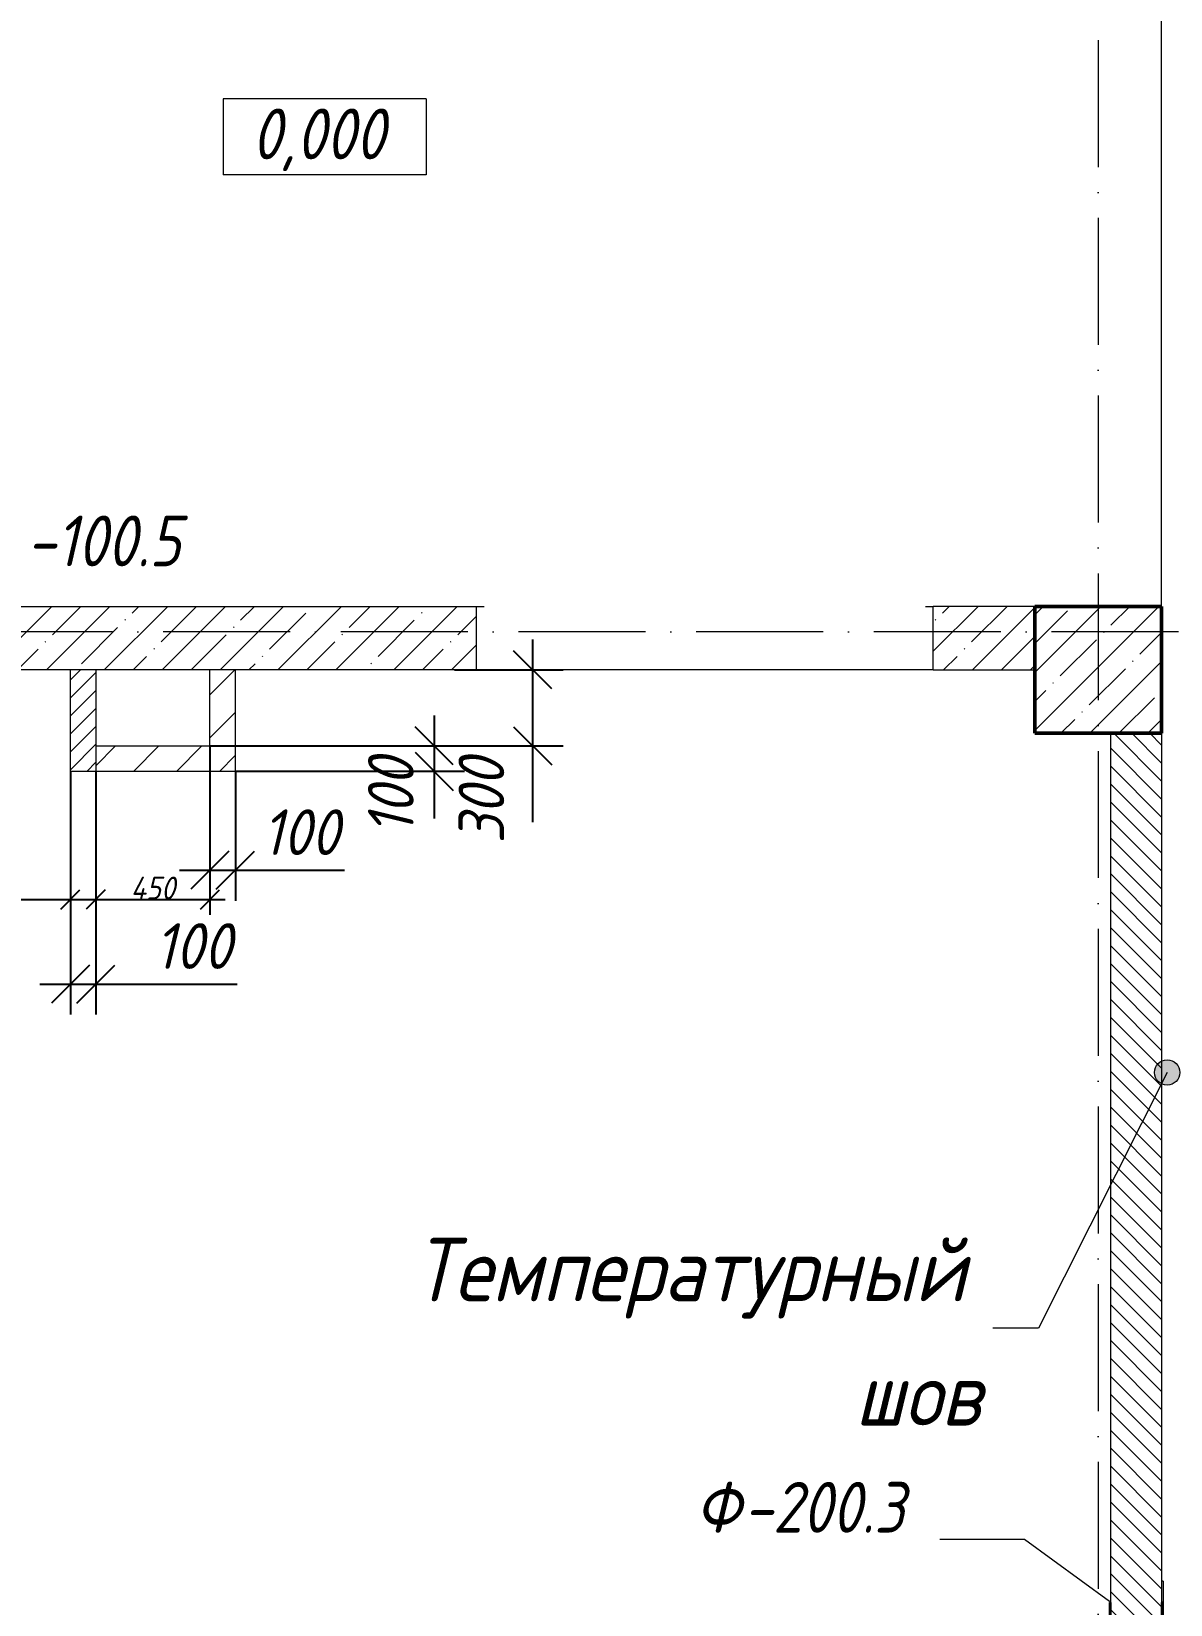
# Model space of a CAD drawing. Header units: millimetres. Extents: x -401725 to 250493, y 305116 to 802890.
# Drawn here: x -134254 to -129766, y 603965 to 610162 of the extents above; entities that cross this region are included whole.
import ezdxf

# ---------------------------------------------------------------- set-up
doc = ezdxf.new("R2010")
doc.units = ezdxf.units.MM
doc.linetypes.add('200_ШТРИХ__ш1_п0_6_', pattern=[160, 100, -60])
doc.linetypes.add('50_200_ШТРИХ_1Т_ш5_п1_п1_', pattern=[700, 500, -100, 0, -100])
for name, color, linetype, lineweight in [('A-____-____-DIMS', 7, 'Continuous', 9), ('A-FLOR-____-OTLN', 7, 'Continuous', 9), ('A-GENM-____-IDEN', 7, 'Continuous', 9), ('A-GENM-____-MCUT', 7, 'Continuous', 25), ('A-GENM-____-OTLN-1', 7, 'Continuous', 25), ('A-WALL-____-MCUT-3', 7, 'Continuous', 9), ('A-WALL-____-OTLN', 7, 'Continuous', 9), ('A-WALL-FNSH-MCUT-1', 7, 'Continuous', 9), ('G-____-____-DIMS', 7, 'Continuous', 9), ('G-____-____-TEXT', 7, 'Continuous', 9), ('S-COLS-____-MCUT', 7, 'Continuous', 50), ('S-COLS-____-OTLN', 7, 'Continuous', 9), ('S-GRID-____-OTLN-1', 7, '50_200_ШТРИХ_1Т_ш5_п1_п1_', 9)]:
    doc.layers.add(name, color=color, linetype=linetype, lineweight=lineweight)
for name, color, linetype, lineweight, true_color in [('A-DETL-____-MBND', 7, '200_ШТРИХ__ш1_п0_6_', 9, 0x000000), ('A-GENM-____-OTLN-2', 7, 'Continuous', 9, 0xf3e072), ('A-WALL-____-MCUT-4', 7, 'Continuous', 13, 0x000000), ('A-WALL-____-PATT-2', 7, 'Continuous', 9, 0x787878), ('A-WALL-____-PATT-3', 9, 'Continuous', 9, 0x808080), ('A-WALL-____-PATT-4', 9, 'Continuous', 9, 0x808080), ('A-WALL-____-PATT-5', 7, 'Continuous', 9, 0x000000), ('A-WALL-FNSH-MCUT-2', 7, 'Continuous', 13, 0x000000)]:
    doc.layers.add(name, color=color, linetype=linetype, lineweight=lineweight, true_color=true_color)
doc.styles.add('ISOCPEUR_I_10', font='isocpeui.ttf', dxfattribs={"width": 0.9, "height": 180})
doc.styles.add('ISOCPEUR_I_12', font='isocpeui.ttf', dxfattribs={"width": 0.9, "height": 180})
doc.styles.add('ISOCPEUR_I_2', font='isocpeui.ttf', dxfattribs={"width": 0.85, "height": 2.3})
doc.styles.add('ISOCPEUR_I_7', font='isocpeui.ttf', dxfattribs={"width": 0.9, "height": 90})
doc.dimstyles.new('ISO-1_8_0_9К_СРЕДНИЙ_Кладочные_2', dxfattribs={"dimscale": 304.8, "dimtxt": 89.638306, "dimasz": 0.246063, "dimexe": 0.19685, "dimexo": 0, "dimgap": 0, "dimtad": 1, "dimdec": 3, "dimrnd": 0.001, "dimdsep": 46, "dimtxsty": 'ISOCPEUR_I_7', "dimblk1": 'OBLIQUE', "dimblk2": 'OBLIQUE', "dimsah": 1, "dimcen": 0.09, "dimdle": 0.19685, "dimazin": 0, "dimtfac": 1, "dimtdec": 4, "dimtix": 1, "dimtmove": 1, "dimatfit": 3, "dimfxl": 1, "dimtvp": 1, "dimtolj": 1, "dimtzin": 0, "dimarcsym": 2})
doc.dimstyles.new('ISO-1_8_0_9К_СРЕДНИЙ_Кладочные_3', dxfattribs={"dimscale": 304.8, "dimtxt": 179.276612, "dimasz": 0.492126, "dimexe": 0.393701, "dimexo": 0, "dimgap": 0, "dimtad": 1, "dimdec": 3, "dimrnd": 0.001, "dimdsep": 46, "dimtxsty": 'ISOCPEUR_I_10', "dimblk1": 'OBLIQUE', "dimblk2": 'OBLIQUE', "dimsah": 1, "dimcen": 0.09, "dimdle": 0.393701, "dimazin": 0, "dimtfac": 1, "dimtdec": 4, "dimtix": 1, "dimtmove": 0, "dimatfit": 3, "dimfxl": 1, "dimtvp": 1, "dimtolj": 1, "dimtzin": 0, "dimarcsym": 2})
pattern_1 = [(45, (-175000.74, 544716.51), (-84.85281, 84.85281), [])]

# ---------------------------------------------------------------- blocks, each defined once
blk = doc.blocks.new('BSC_Колонна _Прямоугольная - 500х500-V30-АР1_Кладочный план 1 этажа в осях 1-64_Ю-ЯЯ')
at = {"layer": 'S-COLS-____-OTLN'}
h = blk.add_hatch(dxfattribs=at)
h.set_pattern_fill('FP_29', color=256, style=0, pattern_type=2)
h.set_pattern_definition([(45, (-44950, -62931.04), (-114.04925, 114.04925), []), (45, (-44835.95, -62931.04), (-114.04925, 114.04925), [201.613, -40.323, 3.353, -36.97])])
h.paths.add_polyline_path([(-250, -250), (250, -250), (250, 250), (-250, 250)], flags=0)
at = {"layer": 'S-COLS-____-MCUT'}
for p, q in [((250, 250), (-250, 250)), ((-250, 250), (-250, -250)), ((250, -250), (250, 250)), ((-250, -250), (250, -250))]:
    blk.add_line(p, q, dxfattribs=at)
blk = doc.blocks.new('Фахверк_СКБ_Уголок - 200_3600-27915153-АР1_Кладочный план 1 этажа в осях 1-64_Ю-ЯЯ')
at = {"layer": 'A-GENM-____-MCUT'}
for p, q in [((125, 156), (50, 156)), ((50, 156), (50, 150)), ((50, 150), (119, 150)), ((119, 150), (119, 81)), ((125, 81), (125, 156)), ((119, 81), (125, 81)), ((125, 19), (119, 19)), ((119, 19), (119, -50)), ((125, -56), (125, 19)), ((119, -50), (50, -50)), ((50, -50), (50, -56)), ((50, -56), (125, -56))]:
    blk.add_line(p, q, dxfattribs=at)
blk = doc.blocks.new('Фахверк_Влож_Полоса нижняя - Полоса_Фахверка-28912645-АР1_Кладочный план 1 этажа в осях 1-64_Ю-ЯЯ')
at = {"layer": 'A-DETL-____-MBND'}
for q in [(75, -50), (160, -44)]:
    blk.add_line((160, -50), q, dxfattribs=at)
blk = doc.blocks.new('_Oblique')
at = {"color": 0, "linetype": 'ByBlock', "lineweight": -2}
blk.add_line((-0.5, -0.5), (0.5, 0.5), dxfattribs=at)
blk = doc.blocks.new('*D12408')
at = {"layer": 'A-____-____-DIMS', "color": 0, "lineweight": -2, "transparency": 16777216}
for p, q in [((-134800.7, 607247.6), (-134800.7, 606682.7)), ((-134100.7, 607247.6), (-134100.7, 606682.7)), ((-134860.7, 606742.7), (-134040.7, 606742.7))]:
    blk.add_line(p, q, dxfattribs=at)
at = {"layer": 'Defpoints', "color": 0, "transparency": 16777216}
for p in [(-134800.7, 607247.6), (-134100.7, 607247.6), (-134100.7, 606742.7)]:
    blk.add_point(p, dxfattribs=at)
at = {"layer": 'A-____-____-DIMS', "color": 0, "lineweight": -2, "transparency": 16777216, "xscale": 75, "yscale": 75, "zscale": 75, "rotation": 180}
blk.add_blockref('_Oblique', (-134800.7, 606742.7), dxfattribs=at)
at = {"layer": 'A-____-____-DIMS', "color": 0, "lineweight": -2, "transparency": 16777216, "xscale": 75, "yscale": 75, "zscale": 75}
blk.add_blockref('_Oblique', (-134100.7, 606742.7), dxfattribs=at)
at = {"layer": 'A-____-____-DIMS', "color": 0, "transparency": 16777216, "insert": (-134450.7, 606788.3), "char_height": 90, "width": 409.578, "attachment_point": 5, "style": 'ISOCPEUR_I_7'}
blk.add_mtext('\\A1;700', dxfattribs=at)
blk = doc.blocks.new('*D12409')
at = {"layer": 'A-____-____-DIMS', "color": 0, "lineweight": -2, "transparency": 16777216}
for p, q in [((-134100.7, 607247.6), (-134100.7, 606289.3)), ((-134000.7, 607247.6), (-134000.7, 606289.3)), ((-134220.7, 606409.3), (-134000.7, 606409.3)), ((-134000.7, 606409.3), (-133444.1, 606409.3))]:
    blk.add_line(p, q, dxfattribs=at)
at = {"layer": 'Defpoints', "color": 0, "transparency": 16777216}
for p in [(-134100.7, 607247.6), (-134000.7, 607247.6), (-134000.7, 606409.3)]:
    blk.add_point(p, dxfattribs=at)
at = {"layer": 'A-____-____-DIMS', "color": 0, "lineweight": -2, "transparency": 16777216, "xscale": 150, "yscale": 150, "zscale": 150, "rotation": 180}
blk.add_blockref('_Oblique', (-134100.7, 606409.3), dxfattribs=at)
at = {"layer": 'A-____-____-DIMS', "color": 0, "lineweight": -2, "transparency": 16777216, "xscale": 150, "yscale": 150, "zscale": 150}
blk.add_blockref('_Oblique', (-134000.7, 606409.3), dxfattribs=at)
at = {"layer": 'A-____-____-DIMS', "color": 0, "transparency": 16777216, "insert": (-133768.5, 606649.3), "char_height": 180, "width": 368.207, "attachment_point": 1, "line_spacing_factor": 1.149209, "style": 'ISOCPEUR_I_10'}
blk.add_mtext('\\A1;100', dxfattribs=at)
blk = doc.blocks.new('*D12410')
at = {"layer": 'A-____-____-DIMS', "color": 0, "lineweight": -2, "transparency": 16777216}
for p, q in [((-133550.7, 607347.6), (-133550.7, 606682.7)), ((-134000.7, 607247.6), (-134000.7, 606682.7)), ((-134060.7, 606742.7), (-133490.7, 606742.7))]:
    blk.add_line(p, q, dxfattribs=at)
at = {"layer": 'Defpoints', "color": 0, "transparency": 16777216}
for p in [(-133550.7, 607347.6), (-134000.7, 607247.6), (-133550.7, 606742.7)]:
    blk.add_point(p, dxfattribs=at)
at = {"layer": 'A-____-____-DIMS', "color": 0, "lineweight": -2, "transparency": 16777216, "xscale": 75, "yscale": 75, "zscale": 75, "rotation": 180}
blk.add_blockref('_Oblique', (-134000.7, 606742.7), dxfattribs=at)
at = {"layer": 'A-____-____-DIMS', "color": 0, "lineweight": -2, "transparency": 16777216, "xscale": 75, "yscale": 75, "zscale": 75}
blk.add_blockref('_Oblique', (-133550.7, 606742.7), dxfattribs=at)
at = {"layer": 'A-____-____-DIMS', "color": 0, "transparency": 16777216, "insert": (-133775.7, 606787.7), "char_height": 90, "width": 426.127, "attachment_point": 5, "style": 'ISOCPEUR_I_7'}
blk.add_mtext('\\A1;450', dxfattribs=at)
blk = doc.blocks.new('*D12411')
at = {"layer": 'A-____-____-DIMS', "color": 0, "lineweight": -2, "transparency": 16777216}
for p, q in [((-133550.7, 607347.6), (-133550.7, 606737.9)), ((-133450.7, 607247.6), (-133450.7, 606737.9)), ((-133670.7, 606857.9), (-133450.7, 606857.9)), ((-133450.7, 606857.9), (-133020.2, 606857.9))]:
    blk.add_line(p, q, dxfattribs=at)
at = {"layer": 'Defpoints', "color": 0, "transparency": 16777216}
for p in [(-133550.7, 607347.6), (-133450.7, 607247.6), (-133450.7, 606857.9)]:
    blk.add_point(p, dxfattribs=at)
at = {"layer": 'A-____-____-DIMS', "color": 0, "lineweight": -2, "transparency": 16777216, "xscale": 150, "yscale": 150, "zscale": 150, "rotation": 180}
blk.add_blockref('_Oblique', (-133550.7, 606857.9), dxfattribs=at)
at = {"layer": 'A-____-____-DIMS', "color": 0, "lineweight": -2, "transparency": 16777216, "xscale": 150, "yscale": 150, "zscale": 150}
blk.add_blockref('_Oblique', (-133450.7, 606857.9), dxfattribs=at)
at = {"layer": 'A-____-____-DIMS', "color": 0, "transparency": 16777216, "insert": (-133344.6, 607097.9), "char_height": 180, "width": 368.207, "attachment_point": 1, "line_spacing_factor": 1.149209, "style": 'ISOCPEUR_I_10'}
blk.add_mtext('\\A1;100', dxfattribs=at)
blk = doc.blocks.new('*D12412')
at = {"layer": 'A-____-____-DIMS', "color": 0, "lineweight": -2, "transparency": 16777216}
for p, q in [((-132279.2, 607767.6), (-132279.2, 607347.6)), ((-132586.8, 607647.6), (-132159.2, 607647.6)), ((-133550.7, 607347.6), (-132159.2, 607347.6)), ((-132279.2, 607347.6), (-132279.2, 607047.8))]:
    blk.add_line(p, q, dxfattribs=at)
at = {"layer": 'Defpoints', "color": 0, "transparency": 16777216}
for p in [(-132586.8, 607647.6), (-133550.7, 607347.6), (-132279.2, 607347.6)]:
    blk.add_point(p, dxfattribs=at)
at = {"layer": 'A-____-____-DIMS', "color": 0, "lineweight": -2, "transparency": 16777216, "xscale": 150, "yscale": 150, "zscale": 150}
for p, rotation in [((-132279.2, 607647.6), 90), ((-132279.2, 607347.6), 270)]:
    blk.add_blockref('_Oblique', p, dxfattribs=dict(at, rotation=rotation))
at = {"layer": 'A-____-____-DIMS', "color": 0, "transparency": 16777216, "insert": (-132571.3, 606963.1), "char_height": 180, "width": 409.578, "attachment_point": 1, "rotation": 90, "line_spacing_factor": 1.149209, "style": 'ISOCPEUR_I_10'}
blk.add_mtext('\\A1;300', dxfattribs=at)
blk = doc.blocks.new('*D12413')
at = {"layer": 'A-____-____-DIMS', "color": 0, "lineweight": -2, "transparency": 16777216}
for p, q in [((-132667.7, 607467.6), (-132667.7, 607247.6)), ((-133550.7, 607347.6), (-132547.7, 607347.6)), ((-133450.7, 607247.6), (-132547.7, 607247.6)), ((-132667.7, 607247.6), (-132667.7, 607061.6))]:
    blk.add_line(p, q, dxfattribs=at)
at = {"layer": 'Defpoints', "color": 0, "transparency": 16777216}
for p in [(-133550.7, 607347.6), (-133450.7, 607247.6), (-132667.7, 607247.6)]:
    blk.add_point(p, dxfattribs=at)
at = {"layer": 'A-____-____-DIMS', "color": 0, "lineweight": -2, "transparency": 16777216, "xscale": 150, "yscale": 150, "zscale": 150}
for p, rotation in [((-132667.7, 607347.6), 90), ((-132667.7, 607247.6), 270)]:
    blk.add_blockref('_Oblique', p, dxfattribs=dict(at, rotation=rotation))
at = {"layer": 'A-____-____-DIMS', "color": 0, "transparency": 16777216, "insert": (-132928, 606997.5), "char_height": 180, "width": 368.207, "attachment_point": 1, "rotation": 90, "line_spacing_factor": 1.149209, "style": 'ISOCPEUR_I_10'}
blk.add_mtext('\\A1;100', dxfattribs=at)
blk = doc.blocks.new('Высотные отметки - 9_5х3_5_h_-17668430-АР1_Кладочный план 1 этажа в осях 1-64_Ю-ЯЯ')
at = {"layer": 'G-____-____-DIMS'}
for p, q in [((-4, 3), (-4, 0)), ((4, 3), (-4, 3)), ((4, 3), (4, 0)), ((4, 0), (-4, 0))]:
    blk.add_line(p, q, dxfattribs=at)

msp = doc.modelspace()

# ---------------------------------------------------------------- hatches: boundary and pattern name
at = {"layer": 'A-WALL-____-PATT-2'}
h = msp.add_hatch(dxfattribs=at)
h.set_pattern_fill('FP_2', color=256, style=0, pattern_type=2)
h.set_pattern_definition([(45, (-175000.74, 544716.51), (-114.04925, 114.04925), []), (45, (-174886.69, 544716.51), (-114.04925, 114.04925), [201.612, -40.322, 3.353, -36.97])])
h.paths.add_polyline_path([(-130300.7357, 607647.5526), (-130300.7357, 607897.5526), (-130700.7357, 607897.5526), (-130700.7357, 607647.5526)], flags=0)
h.paths.add_polyline_path([(-135800.7357, 607647.5526), (-132500.7357, 607647.5526), (-132500.7357, 607897.5526), (-135800.7357, 607897.5526)], flags=0)
at = {"layer": 'A-WALL-____-PATT-3'}
h = msp.add_hatch(dxfattribs=at)
h.set_pattern_fill('FP_6', color=256, style=0, pattern_type=2)
h.set_pattern_definition([(135, (-175000.736, 544716.51), (-35.35534, -35.35534), [])])
h.paths.add_polyline_path([(-129800.7357, 600397.5526), (-129800.7357, 603897.5526), (-129869.7357, 603897.5526), (-129869.7357, 603903.5526), (-129800.7357, 603903.5526), (-129800.7357, 607397.5526), (-130000.7357, 607397.5526), (-130000.7357, 603903.5526), (-129931.7357, 603903.5526), (-129931.7357, 603897.5526), (-130000.7357, 603897.5526), (-130000.7357, 600397.5526)], flags=0)
at = {"layer": 'A-WALL-____-PATT-4'}
h = msp.add_hatch(dxfattribs=at)
h.set_pattern_fill('FP_5', color=256, style=0, pattern_type=2)
h.set_pattern_definition([(45, (-175000.736, 544716.51), (-35.35534, 35.35534), [])])
h.paths.add_polyline_path([(-134100.7357, 607247.5526), (-134000.7357, 607247.5526), (-134000.7357, 607647.5526), (-134100.7357, 607647.5526)], flags=0)
at = {"layer": 'A-WALL-____-PATT-5'}
h = msp.add_hatch(dxfattribs=at)
h.set_pattern_fill('FP_4', color=256, style=0, pattern_type=2)
h.set_pattern_definition(pattern_1)
h.paths.add_polyline_path([(-133450.7357, 607347.5526), (-133450.7357, 607647.5526), (-133550.7357, 607647.5526), (-133550.7357, 607347.5526)], flags=0)
h = msp.add_hatch(dxfattribs=at)
h.set_pattern_fill('FP_4', color=256, style=0, pattern_type=2)
h.set_pattern_definition(pattern_1)
h.paths.add_polyline_path([(-133450.7357, 607247.5526), (-133450.7357, 607347.5526), (-134000.7357, 607347.5526), (-134000.7357, 607247.5526)], flags=0)
at = {"layer": 'G-____-____-TEXT'}
h = msp.add_hatch(color=256, dxfattribs=at)
edge = h.paths.add_edge_path(flags=0)
edge.add_arc((-129778.9732, 606061.2015), 50, 0, 360)

# ---------------------------------------------------------------- linework, layer by layer
at = {"layer": 'A-FLOR-____-OTLN'}
msp.add_line((-129800.7357, 607897.5526), (-129800.7357, 612247.5526), dxfattribs=at)
at = {"layer": 'A-GENM-____-IDEN'}
for p, q in [((-130340.7019, 604221.0347), (-130674.6682, 604221.0347)), ((-130006.7357, 603977.5526), (-130340.7019, 604221.0347))]:
    msp.add_line(p, q, dxfattribs=at)
at = {"layer": 'A-WALL-____-MCUT-3'}
for p, q in [((-135800.7357, 607897.5526), (-132500.7357, 607897.5526)), ((-132500.7357, 607647.5526), (-132500.7357, 607897.5526)), ((-130300.7357, 607897.5526), (-130700.7357, 607897.5526)), ((-130700.7357, 607647.5526), (-130700.7357, 607897.5526)), ((-132500.7357, 607647.5526), (-135800.7357, 607647.5526)), ((-130700.7357, 607647.5526), (-130300.7357, 607647.5526))]:
    msp.add_line(p, q, dxfattribs=at)
at = {"layer": 'A-WALL-____-MCUT-4'}
for p, q in [((-130000.7357, 603972.5526), (-130000.7357, 607397.5526)), ((-129800.7357, 607397.5526), (-129800.7357, 603972.5526))]:
    msp.add_line(p, q, dxfattribs=at)
at = {"layer": 'A-WALL-____-OTLN'}
for p, q in [((-132500.7357, 607897.5526), (-132470.7357, 607897.5526)), ((-130730.7357, 607897.5526), (-130700.7357, 607897.5526)), ((-130700.7357, 607647.5526), (-132500.7357, 607647.5526))]:
    msp.add_line(p, q, dxfattribs=at)
at = {"layer": 'A-WALL-FNSH-MCUT-1'}
for p, q in [((-134100.7357, 607247.5526), (-134100.7357, 607647.5526)), ((-134000.7357, 607647.5526), (-134000.7357, 607247.5526))]:
    msp.add_line(p, q, dxfattribs=at)
at = {"layer": 'A-WALL-FNSH-MCUT-2'}
for p, q in [((-133550.7357, 607347.5526), (-133550.7357, 607647.5526)), ((-133450.7357, 607647.5526), (-133450.7357, 607247.5526)), ((-134000.7357, 607347.5526), (-133550.7357, 607347.5526)), ((-133450.7357, 607247.5526), (-134100.7357, 607247.5526))]:
    msp.add_line(p, q, dxfattribs=at)
at = {"layer": 'G-____-____-TEXT'}
for p, q in [((-129778.9732, 606061.2015), (-130286.0297, 605053.818)), ((-130286.0297, 605053.818), (-130465.7177, 605053.818))]:
    msp.add_line(p, q, dxfattribs=at)
msp.add_circle((-129778.9732, 606061.2015), 50, dxfattribs=at)
at = {"layer": 'S-GRID-____-OTLN-1'}
for p, q in [((-130050.7357, 635331.4864), (-130050.7357, 597784.4755)), ((-70926.3291, 607797.5526), (-179669.5059, 607797.5526))]:
    msp.add_line(p, q, dxfattribs=at)

# ---------------------------------------------------------------- block references
at = {"layer": 'A-GENM-____-OTLN-1', "rotation": 269.9999999999999}
msp.add_blockref('Фахверк_СКБ_Уголок - 200_3600-27915153-АР1_Кладочный план 1 этажа в осях 1-64_Ю-ЯЯ', (-129950.7357, 604022.5526), dxfattribs=at)
at = {"layer": 'A-GENM-____-OTLN-2', "rotation": 89.99999999999993}
msp.add_blockref('Фахверк_Влож_Полоса нижняя - Полоса_Фахверка-28912645-АР1_Кладочный план 1 этажа в осях 1-64_Ю-ЯЯ', (-129844.7357, 603897.5526), dxfattribs=at)
at = {"layer": 'G-____-____-DIMS', "xscale": 99.99999999999993, "yscale": 99.99999999999993, "zscale": 99.99999999999993}
msp.add_blockref('Высотные отметки - 9_5х3_5_h_-17668430-АР1_Кладочный план 1 этажа в осях 1-64_Ю-ЯЯ', (-133098.8622, 609597.5258), dxfattribs=at)
at = {"layer": 'S-COLS-____-OTLN'}
msp.add_blockref('BSC_Колонна _Прямоугольная - 500х500-V30-АР1_Кладочный план 1 этажа в осях 1-64_Ю-ЯЯ', (-130050.7357, 607647.5526), dxfattribs=at)

# ---------------------------------------------------------------- texts
at = {"layer": 'A-GENM-____-IDEN', "char_height": 200, "attachment_point": 1, "style": 'ISOCPEUR_I_2'}
for s, insert, width in [('-100.5', (-134273.6658, 608255.3357), 822.531375), ('\\fISOCPEUR|b0|i1|c204|p34|;\\W.9;Ф', (-131639.2248, 604448.1508), 230.886), ('-200.3', (-131448.7248, 604448.1508), 865.8225)]:
    msp.add_mtext(s, dxfattribs=dict(at, insert=insert, width=width))
at = {"layer": 'G-____-____-DIMS', "insert": (-133385.6953, 609858.817), "char_height": 200, "width": 688.399425, "attachment_point": 1, "line_spacing_factor": 1.149209, "style": 'ISOCPEUR_I_2'}
msp.add_mtext('0,000', dxfattribs=at)
at = {"layer": 'G-____-____-TEXT', "char_height": 250, "attachment_point": 1, "style": 'ISOCPEUR_I_12'}
for s, insert, width in [('Температурный', (-132747.3847, 605409.6722), 2763.416813), ('шов', (-131009.0722, 604920.193), 656.582063)]:
    msp.add_mtext(s, dxfattribs=dict(at, insert=insert, width=width))

# ---------------------------------------------------------------- dimensions: what is measured, and where the dimension line sits
at = {"layer": 'A-____-____-DIMS'}
for base, p1, p2, override, picture, middle in [((-132279.2089, 607347.5526), (-132586.7752, 607647.5526), (-133550.7357, 607347.5526), {"dimpost": '<>', "dimfxl": 1009.564217}, '*D12412', (-132451.2725, 607047.846)), ((-132667.726, 607247.5526), (-133550.7357, 607347.5526), (-133450.7357, 607247.5526), {"dimpost": '<>', "dimfxl": 141.421356}, '*D12413', (-132808.0032, 607061.6199))]:
    dim = msp.add_linear_dim(base=base, p1=p1, p2=p2, angle=90, dimstyle='ISO-1_8_0_9К_СРЕДНИЙ_Кладочные_3', override=override, dxfattribs=at)
    dim.commit()
    dim.dimension.update_dxf_attribs({"geometry": picture, "text_midpoint": middle, "dimtype": 160, "text_rotation": 90})
for base, p1, p2, override, picture, middle in [((-133550.7357, 606742.7345), (-134000.7357, 607247.5526), (-133550.7357, 607347.5526), {"dimpost": '<>', "dimfxl": 460.977223}, '*D12410', (-133775.7357, 606787.7345)), ((-134100.7357, 606742.7345), (-134800.7357, 607247.5526), (-134100.7357, 607247.5526), {"dimpost": '<>', "dimfxl": 700}, '*D12408', (-134450.7357, 606788.3141))]:
    dim = msp.add_linear_dim(base=base, p1=p1, p2=p2, dimstyle='ISO-1_8_0_9К_СРЕДНИЙ_Кладочные_2', override=override, dxfattribs=at)
    dim.commit()
    dim.dimension.update_dxf_attribs({"geometry": picture, "text_midpoint": middle})
for base, p1, p2, override, picture, middle in [((-133450.7357, 606857.8966), (-133550.7357, 607347.5526), (-133450.7357, 607247.5526), {"dimpost": '<>', "dimfxl": 141.421356}, '*D12411', (-133160.4584, 606857.8966)), ((-134000.7357, 606409.3445), (-134100.7357, 607247.5526), (-134000.7357, 607247.5526), {"dimpost": '<>', "dimfxl": 100}, '*D12409', (-133584.3511, 606409.3445))]:
    dim = msp.add_linear_dim(base=base, p1=p1, p2=p2, dimstyle='ISO-1_8_0_9К_СРЕДНИЙ_Кладочные_3', override=override, dxfattribs=at)
    dim.commit()
    dim.dimension.update_dxf_attribs({"geometry": picture, "text_midpoint": middle, "dimtype": 160})

doc.saveas('drawing.dxf')
